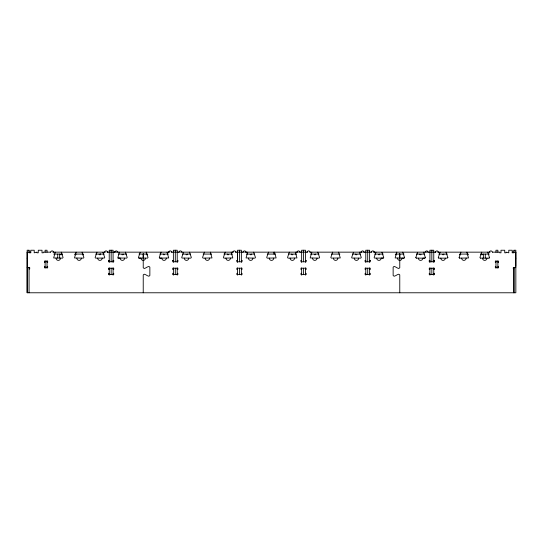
<?xml version="1.0" encoding="UTF-8"?>
<svg xmlns="http://www.w3.org/2000/svg" width="543" height="543" viewBox="0 0 543 543"><rect width="100%" height="100%" fill="white"/><g stroke="black" fill="none" stroke-linecap="round" stroke-linejoin="round"><path stroke-width="0.81" d="M513.929 250.248L515.85 250.228L515.85 292.779L27.15 292.779L27.15 252.156L30.781 252.169M237.508 252.156L237.508 260.497L236.87 260.497L236.87 261.78L242.002 261.78L242.002 260.497L241.357 260.497M399.77 292.779L399.77 274.921C398.779 272.124 394.13 278.294 393.139 275.505L393.139 267.17C394.13 264.38 398.766 270.536 399.77 267.76L399.77 258.142M513.929 267.658L513.929 292.779L513.929 267.339M513.929 252.8L513.929 250.228M515.85 266.382L515.85 252.156L512.219 252.169M55.291 252.156L53.642 257.959L62.554 258.135L63.076 257.504L61.244 252.156M82.074 252.156L83.907 257.504L83.384 258.135L74.479 257.959L76.122 252.156M96.953 252.203L95.12 257.504L95.643 258.135L104.453 258.04L104.745 257.504L102.932 252.339M119.419 252.156L117.777 257.959L126.682 258.135L127.211 257.504L125.379 252.156M167.04 252.156L168.69 257.959L159.778 258.135L159.255 257.504L161.088 252.156M204.392 252.156L202.559 257.504L203.082 258.135L211.987 257.959L210.345 252.156M225.223 252.156L223.39 257.504L223.913 258.135L232.818 257.959L231.175 252.156M253.642 252.156L255.475 257.504L254.952 258.135L246.047 257.959L247.689 252.156M268.52 252.156L266.688 257.504L267.217 258.135L276.122 257.959L274.48 252.156M295.311 252.156L296.953 257.959L288.048 258.135L287.525 257.504L289.358 252.156M311.825 252.156L310.182 257.959L319.087 258.135L319.61 257.504L317.777 252.156M338.608 252.156L340.257 257.959L331.345 258.135L330.823 257.504L332.655 252.156M381.919 252.251L383.745 257.504L383.453 258.04L374.65 258.135L374.127 257.504L375.96 252.156M396.79 252.156L395.148 257.959L404.053 258.135M438.269 257.626L440.095 252.156M460.926 252.156L459.1 257.62M480.446 258.142L479.924 257.511L481.756 252.169M404.569 257.626L402.743 252.156M425.4 257.626L423.581 252.156M447.866 257.626L446.047 252.156M489.535 257.626L487.709 252.156M140.243 252.298L138.424 257.504L138.709 258.04L147.52 258.135L148.042 257.504L146.21 252.156M183.541 252.298L181.722 257.504L182.014 258.04L190.817 258.135L191.346 257.504L189.507 252.156M353.473 252.298L351.654 257.504L351.945 258.04L360.749 258.135L361.278 257.504L359.446 252.156M417.608 252.305L415.802 257.626M397.524 258.142A2.247 2.247 0 0 0 399.77 260.389A2.247 2.247 0 0 0 402.01 258.142L404.053 258.142L404.576 257.511M425.4 257.62L424.884 258.142L422.848 258.156A2.247 2.247 0 0 1 420.601 260.389A2.247 2.247 0 0 1 418.354 258.142M447.866 257.62L447.235 258.156L438.785 258.135M489.535 257.62L489.019 258.142M459.616 258.135L468.521 257.966L466.878 252.169M115.225 251.395L114.444 252.156L114.811 252.04M424.931 252.169L425.536 251.728A1.283 1.283 0 0 1 427.952 251.742L428.366 252.128M168.764 252.04L168.398 252.156L169.002 251.728A1.283 1.283 0 0 1 171.418 251.728L172.022 252.156M232.899 252.04L232.526 252.156L233.13 251.728A1.283 1.283 0 0 1 235.553 251.728M297.035 252.04L296.661 252.156L297.265 251.728A1.283 1.283 0 0 1 299.688 251.728L300.293 252.156M361.17 252.04L360.796 252.156L361.4 251.728A1.283 1.283 0 0 1 363.817 251.728L364.421 252.156M435.479 252.04L435.113 252.156L435.717 251.728A1.283 1.283 0 0 1 438.133 251.728L438.737 252.169M489.067 252.169L489.671 251.728A1.283 1.283 0 0 1 492.087 251.728L492.691 252.169M50.309 252.156L50.913 251.728A1.283 1.283 0 0 1 53.329 251.728L53.933 252.156M104.263 252.156L105.043 251.395A1.283 1.283 0 0 1 107.107 251.395L107.887 252.156L107.521 252.04M178.579 252.156L179.183 251.728A1.283 1.283 0 0 1 181.6 251.728L182.204 252.156M242.707 252.156L243.312 251.728A1.283 1.283 0 0 1 245.735 251.728L246.339 252.156L245.965 252.04M306.843 252.156L307.447 251.728A1.283 1.283 0 0 1 309.87 251.728L310.474 252.156M370.978 252.156L371.582 251.728A1.283 1.283 0 0 1 373.998 251.728L374.602 252.156L374.236 252.04M424.884 258.135L416.318 258.135M489.019 258.135L480.446 258.135M383.222 258.135L381.179 258.142A2.247 2.247 0 0 1 378.933 260.389A2.247 2.247 0 0 1 376.693 258.142M29.071 250.248L27.15 250.214L27.15 292.779M50.451 252.156L43.291 252.156L43.291 252.807L42.008 252.8L42.008 250.235L38.268 250.235L38.268 252.807L36.985 252.8L36.985 252.156L34.202 252.807L34.216 250.235L30.781 250.235L30.781 252.8L29.498 252.8L29.498 252.156M52.875 252.156L105.41 252.156M107.052 252.156L169.545 252.156M171.188 252.156L179.801 252.156M180.738 252.156L233.3 252.156M235.323 252.156L243.929 252.156M244.873 252.156L298.127 252.156M299.071 252.156L307.677 252.156M309.7 252.156L362.262 252.156M363.199 252.156L371.812 252.156M373.455 252.156L435.948 252.156M437.59 252.156L490.125 252.156M492.549 252.156L499.709 252.169L499.709 252.807L500.992 252.807L500.992 250.235L504.732 250.242L504.732 252.807L506.015 252.8L506.015 252.156L508.798 252.807L508.784 250.235L512.219 250.242L512.219 252.8L513.502 252.8L513.502 252.156M27.15 252.339L27.632 252.339M515.368 252.339L515.85 252.339M53.682 254.083L62.574 254.083M74.859 254.083L83.337 254.083M95.683 254.083L104.215 254.083M118.279 254.083L126.648 254.083M138.994 254.083L147.472 254.083M159.818 254.083L168.344 254.083M182.414 254.083L190.559 254.083M203.13 254.083L211.6 254.083M223.954 254.083L232.479 254.083M246.386 254.083L254.687 254.083M267.237 254.083L275.321 254.083M288.313 254.083L296.614 254.083M310.521 254.083L319.046 254.083M331.4 254.083L339.87 254.083M352.441 254.083L360.586 254.083M374.656 254.083L383.182 254.083M395.528 254.083L404.006 254.083M416.352 254.083L424.721 254.083M438.785 254.083L447.317 254.083M459.663 254.083L468.141 254.083M480.426 254.083L489.318 254.083M60.395 254.721L61.678 254.721L61.678 254.083M74.608 254.721L75.891 254.721L75.891 254.083M82.305 254.721L83.588 254.721M121.856 254.721L123.139 254.721L123.139 254.083M146.44 254.721L147.723 254.721M164.61 254.721L163.328 254.721L163.328 254.083M185.991 254.721L187.274 254.721L187.274 254.083M228.746 254.721L227.463 254.721L227.463 254.083M250.119 254.721L251.402 254.721L251.402 254.083M292.881 254.721L291.598 254.721L291.598 254.083M314.254 254.721L315.537 254.721L315.537 254.083M357.009 254.721L355.726 254.721L355.726 254.083M378.39 254.721L379.672 254.721L379.672 254.083M395.277 254.721L396.56 254.721M421.144 254.721L419.861 254.721L419.861 254.083M442.525 254.721L443.807 254.721L443.807 254.083M459.412 254.721L460.695 254.721M467.109 254.721L468.392 254.721M482.605 254.721L481.322 254.721L481.322 254.083M27.15 258.142L27.632 258.142M515.368 258.142L515.85 258.142M109.238 260.497L108.6 260.497L108.6 261.78L113.731 261.78L113.731 260.497L113.087 260.497M173.373 260.497L172.735 260.497L172.735 261.78L177.866 261.78L177.866 260.497L177.222 260.497M301.643 260.497L300.998 260.497L300.998 261.78L306.13 261.78L306.13 260.497L305.492 260.497M365.778 260.497L365.134 260.497L365.134 261.78L370.265 261.78L370.265 260.497L369.627 260.497M429.913 260.504L429.269 260.497L429.269 261.787M433.762 260.497L434.4 260.504L434.4 261.787M108.6 260.708L109.245 260.708M113.087 260.708L113.731 260.708M172.735 260.708L173.373 260.708M177.222 260.708L177.866 260.708M236.87 260.708L237.508 260.708M241.357 260.708L242.002 260.708M300.998 260.708L301.643 260.708M305.492 260.708L306.13 260.708M365.134 260.708L365.778 260.708M369.627 260.708L370.265 260.708M429.269 260.708L429.913 260.708M433.762 260.708L434.4 260.708M429.269 261.78L434.4 261.78M45.11 262.527L44.465 262.527L44.465 261.244L47.675 261.244L47.675 262.527L47.031 262.527M495.969 262.527L495.325 262.527L495.325 261.244L498.535 261.244L498.535 262.527L497.89 262.527M45.11 266.375L44.465 266.375L44.465 267.658L47.675 267.658L47.675 266.375L47.031 266.375M495.969 266.375L495.325 266.375L495.325 267.658L498.535 267.658L498.535 266.375L497.89 266.375M27.15 267.658L29.716 267.658L29.716 268.948L29.071 268.941M515.85 267.658L513.284 267.658L513.284 268.948L513.929 268.948M109.238 269.477L108.6 269.477L108.6 268.194L113.731 268.201L113.731 269.484L113.087 269.484M173.373 269.477L172.735 269.477L172.735 268.194L177.866 268.194L177.866 269.477L177.222 269.477M237.508 269.477L236.87 269.477L236.87 268.194L242.002 268.194L242.002 269.477L241.357 269.477M301.643 269.477L300.998 269.477L300.998 268.194L306.13 268.194L306.13 269.477L305.492 269.477M365.778 269.477L365.134 269.477L365.134 268.194L370.265 268.194L370.265 269.477L369.627 269.477M429.913 269.484L429.269 269.484L429.269 268.201L434.4 268.194L434.4 269.477L433.762 269.477M109.238 273.326L108.6 273.326L108.6 274.609L113.731 274.609L113.731 273.326L113.087 273.326M173.373 273.326L172.735 273.326L172.735 274.609L177.866 274.609L177.866 273.326L177.222 273.326M237.508 273.326L236.87 273.326L236.87 274.609L242.002 274.609L242.002 273.326L241.357 273.326M301.643 273.326L300.998 273.326L300.998 274.609L306.13 274.609L306.13 273.326L305.492 273.326M365.778 273.326L365.134 273.326L365.134 274.609L370.265 274.609L370.265 273.326L369.627 273.326M429.913 273.326L429.269 273.326L429.269 274.609L434.4 274.609L434.4 273.326L433.762 273.326M159.778 258.135L161.821 258.142A2.247 2.247 0 0 0 164.067 260.389A2.247 2.247 0 0 0 166.307 258.142M138.947 258.135L140.99 258.142A2.247 2.247 0 0 0 143.23 260.389A2.247 2.247 0 0 0 145.476 258.142M118.116 258.135L120.152 258.142A2.247 2.247 0 0 0 122.399 260.389A2.247 2.247 0 0 0 124.646 258.142M236.157 252.156L235.37 251.395M118.069 252.156L117.288 251.395M459.616 258.142L459.1 257.626M438.785 258.142L438.269 257.62M416.318 258.142L415.802 257.62M497.89 252.203L497.89 250.235L495.969 250.235L495.969 252.203M497.89 260.633L497.89 268.276M495.969 260.633L495.969 268.276M485.279 254.083L485.279 258.088M483.358 254.083L483.358 258.088M433.762 262.35L433.762 250.235L429.913 250.235L429.913 262.35M433.762 267.889L433.762 275.131M431.834 250.235L431.834 261.78M431.834 268.194L431.834 274.609M429.913 267.889L429.913 275.131M369.627 262.35L369.627 250.235L365.778 250.235L365.778 262.35M369.627 267.889L369.627 275.131M367.699 250.235L367.699 261.78M367.699 268.194L367.699 274.609M365.778 267.889L365.778 275.131M305.492 262.35L305.492 250.235L301.643 250.235L301.643 262.35M305.492 267.889L305.492 275.131M303.564 250.235L303.564 261.78M303.564 268.194L303.564 274.609M301.643 267.889L301.643 275.131M273.916 252.156L273.916 254.083M241.357 262.35L241.357 250.235L237.508 250.235L237.508 262.35M241.357 267.889L241.357 275.131M239.436 250.235L239.436 261.78M239.436 268.194L239.436 274.609M237.508 267.889L237.508 275.131M177.222 262.35L177.222 250.235L173.373 250.235L173.373 262.35M177.222 267.889L177.222 275.131M175.301 250.235L175.301 261.78M175.301 268.194L175.301 274.609M173.373 267.889L173.373 275.131M143.23 258.142L143.23 267.76C144.234 270.536 148.87 264.38 149.861 267.17L149.861 275.505C148.87 278.294 144.221 272.124 143.23 274.921L143.23 292.779M113.087 262.35L113.087 250.235L109.238 250.235L109.245 262.35M113.087 267.889L113.087 275.131M111.166 250.235L111.166 261.78M111.166 268.194L111.166 274.609M109.238 267.889L109.238 275.131M100.475 253.764L100.475 254.721L99.193 254.721L99.193 254.083M59.642 254.083L59.642 258.088M57.721 254.083L57.721 258.088M47.031 252.203L47.031 250.235L45.11 250.235L45.11 252.203M47.031 260.626L47.031 268.276M45.11 260.626L45.11 268.276M29.071 250.214L29.071 252.8M29.071 267.339L29.071 292.779M115.048 251.728A1.283 1.283 0 0 1 117.464 251.728M60.511 258.142A2.247 2.247 0 0 1 58.264 260.389A2.247 2.247 0 0 1 56.024 258.142M102.179 258.142A2.247 2.247 0 0 1 99.932 260.389A2.247 2.247 0 0 1 97.686 258.142M81.341 258.142A2.247 2.247 0 0 1 79.102 260.389A2.247 2.247 0 0 1 76.855 258.142M188.781 258.142A2.247 2.247 0 0 1 186.534 260.389A2.247 2.247 0 0 1 184.287 258.142M209.612 258.142A2.247 2.247 0 0 1 207.365 260.389A2.247 2.247 0 0 1 205.118 258.142M230.442 258.142A2.247 2.247 0 0 1 228.196 260.389A2.247 2.247 0 0 1 225.956 258.142M252.909 258.142A2.247 2.247 0 0 1 250.669 260.389A2.247 2.247 0 0 1 248.422 258.142M273.747 258.142A2.247 2.247 0 0 1 271.5 260.389A2.247 2.247 0 0 1 269.253 258.142M294.577 258.142A2.247 2.247 0 0 1 292.331 260.389A2.247 2.247 0 0 1 290.091 258.142M317.044 258.142A2.247 2.247 0 0 1 314.804 260.389A2.247 2.247 0 0 1 312.558 258.142M337.882 258.142A2.247 2.247 0 0 1 335.635 260.389A2.247 2.247 0 0 1 333.388 258.142M358.713 258.142A2.247 2.247 0 0 1 356.466 260.389A2.247 2.247 0 0 1 354.219 258.142M486.976 258.142A2.247 2.247 0 0 1 484.736 260.389A2.247 2.247 0 0 1 482.489 258.142M445.314 258.142A2.247 2.247 0 0 1 443.068 260.389A2.247 2.247 0 0 1 440.821 258.142M466.145 258.142A2.247 2.247 0 0 1 463.898 260.389A2.247 2.247 0 0 1 461.659 258.142M143.23 253.791L143.23 257.864L143.23 253.791M399.77 253.791L399.77 257.871L399.77 253.791"/></g></svg>
